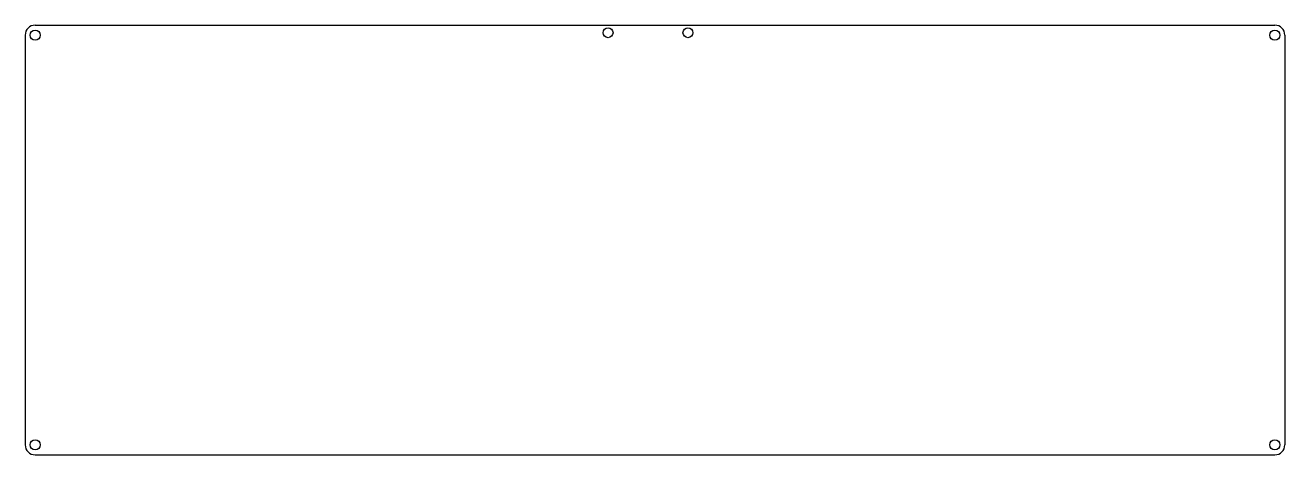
# Model space of a CAD drawing. Extents: x -126 to 126, y -43 to 43.
import ezdxf

# ---------------------------------------------------------------- set-up
doc = ezdxf.new("R2010")
doc.units = 0
doc.header["$MEASUREMENT"] = 0
doc.layers.add('VISIBLE', color=7, linetype='CONTINUOUS')

msp = doc.modelspace()

# ---------------------------------------------------------------- linework, layer by layer
at = {"layer": 'VISIBLE'}
for p, q in [((-124, 43), (124, 43)), ((-126, 41), (-126, -41)), ((126, 41), (126, -41)), ((-124, -43), (124, -43))]:
    msp.add_line(p, q, dxfattribs=at)
for centre in [(-124, 41), (-9.4, 41.5), (6.6, 41.5), (124, 41), (-124, -41), (124, -41)]:
    msp.add_circle(centre, 1, dxfattribs=at)
for centre, start, end in [((-124, 41), 90, 180), ((124, 41), 0, 90), ((-124, -41), 180, 270), ((124, -41), 270, 0)]:
    msp.add_arc(centre, 2, start, end, dxfattribs=at)

doc.saveas('drawing.dxf')
